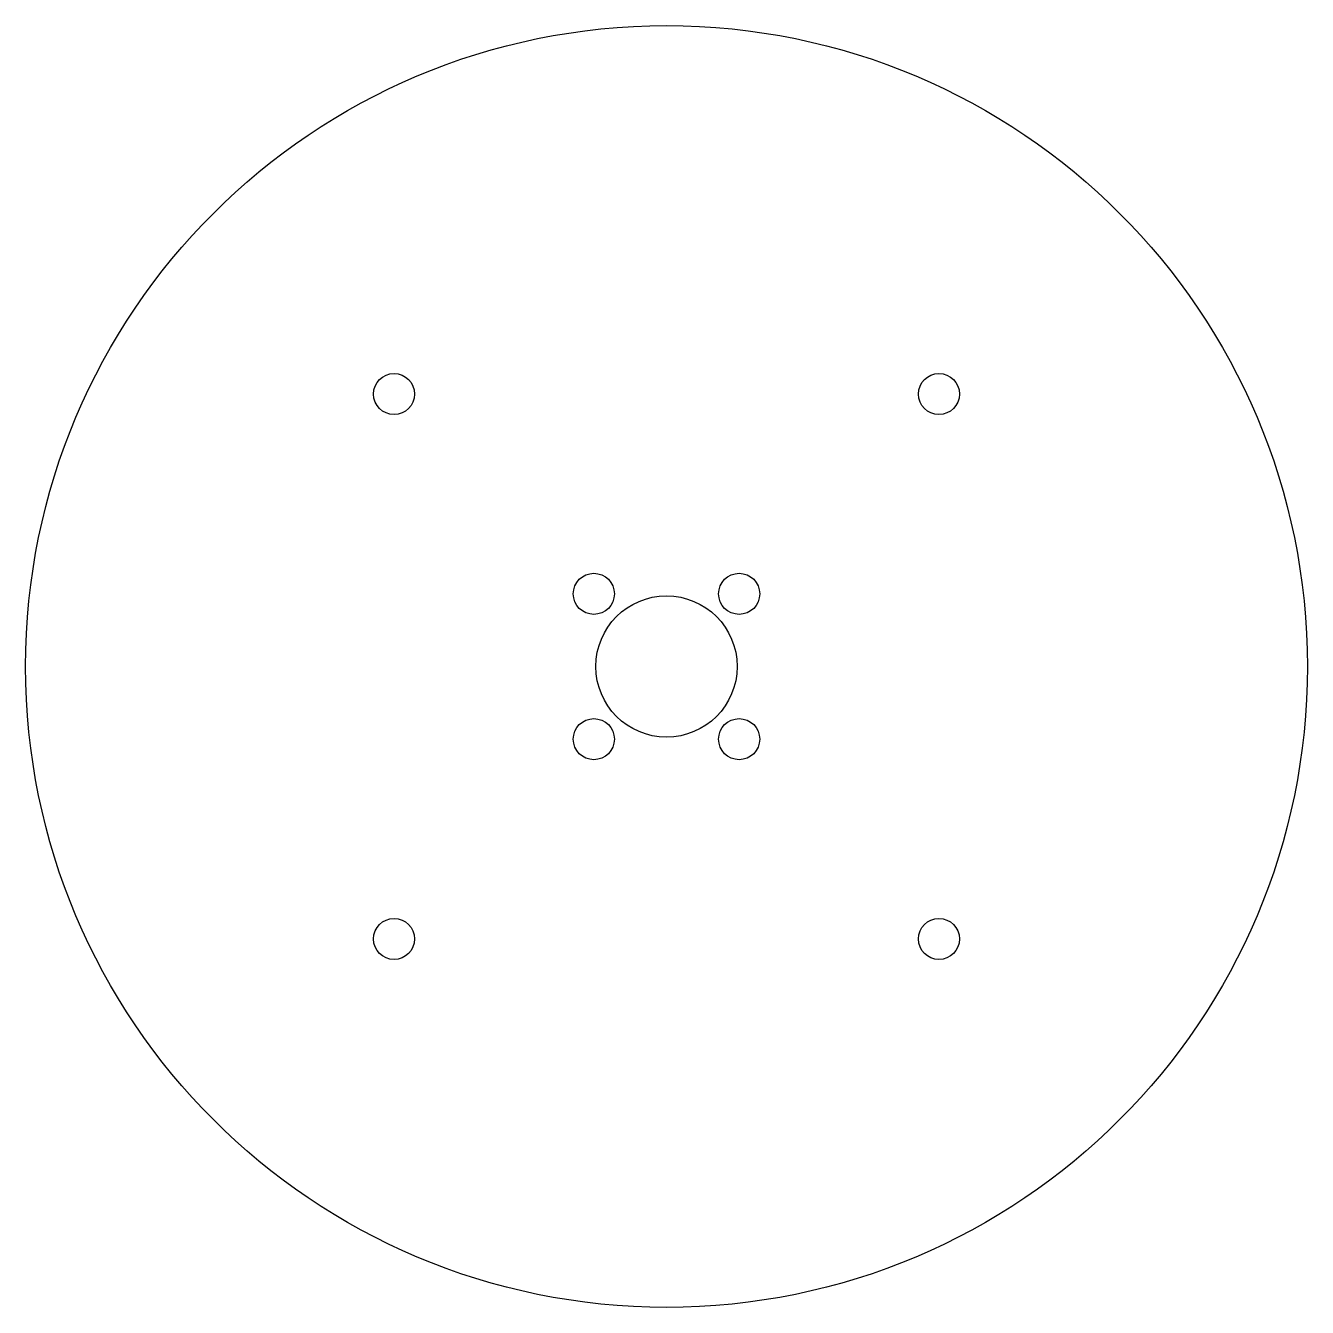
# Model space of a CAD drawing. Header units: millimetres. Extents: x -49.9 to 49.9, y -49.9 to 49.9.
import ezdxf

# ---------------------------------------------------------------- set-up
doc = ezdxf.new("R2010")
doc.units = ezdxf.units.MM
doc.layers.get('0').update_dxf_attribs({"linetype": 'CONTINUOUS'})

msp = doc.modelspace()

# ---------------------------------------------------------------- linework, layer by layer
for centre, radius in [((0, 0), 49.9), ((-21.213, 21.213), 1.6), ((21.213, 21.213), 1.6), ((-5.657, 5.657), 1.6), ((5.657, 5.657), 1.6), ((0, 0), 5.5), ((-5.657, -5.657), 1.6), ((5.657, -5.657), 1.6), ((-21.213, -21.213), 1.6), ((21.213, -21.213), 1.6)]:
    msp.add_circle(centre, radius)

doc.saveas('drawing.dxf')
